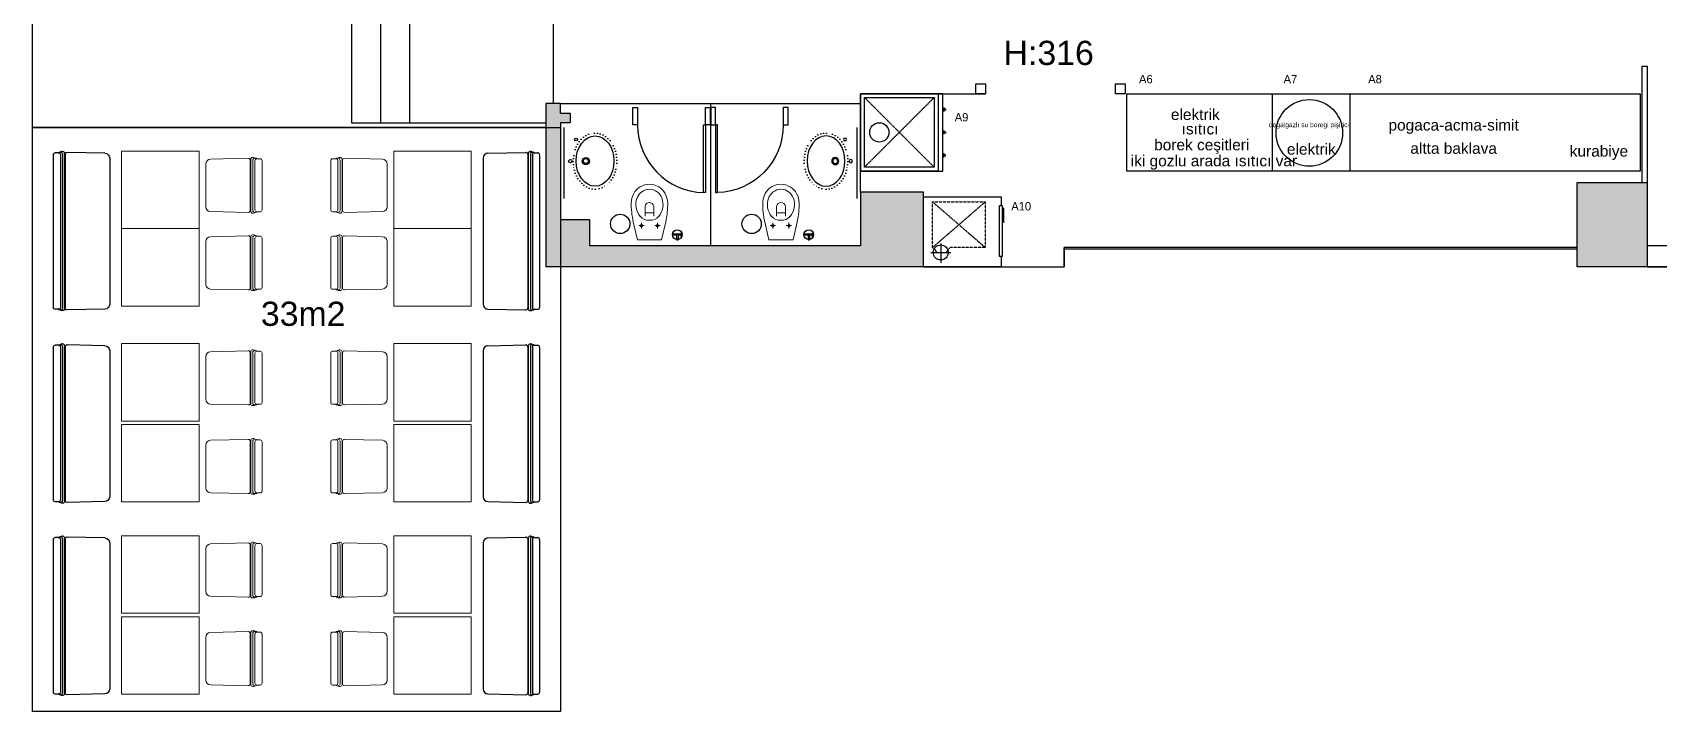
# Model space of a CAD drawing. Header units: millimetres. Extents: x 11638 to 14759, y -7017 to -5124.
# Drawn here: x 11638 to 13316, y -7017 to -6316 of the extents above; entities that cross this region are included whole.
import ezdxf
from ezdxf.enums import TextEntityAlignment as Align

# ---------------------------------------------------------------- set-up
doc = ezdxf.new("R2010")
doc.units = ezdxf.units.MM
doc.linetypes.add('ACAD_ISO07W100', pattern=[3, 0, -3])
doc.linetypes.add('DASHED', pattern=[0.375, 0.25, -0.125])
for name, color, linetype in [('0-HSL-SLD', 252, 'Continuous'), ('CIHAZ', 2, 'Continuous'), ('d-kapı', 253, 'Continuous'), ('S2000-002 Çizgi', 1, 'Continuous')]:
    doc.layers.add(name, color=color, linetype=linetype)
doc.layers.add('8-KBT-BEQ_banyodonati', color=4, linetype='Continuous', lineweight=18)
doc.layers.add('CİHAZ', color=6, linetype='Continuous', lineweight=15)
doc.styles.add('ATALAY', font='arial.ttf')
doc.styles.get("Standard").update_dxf_attribs({"font": 'arial.ttf'})
doc.styles.add('TAKSİM', font='GOTHIC.TTF', dxfattribs={"height": 20})

# ---------------------------------------------------------------- blocks, each defined once
blk = doc.blocks.new('dfgd')
at = {"color": 2}
for p, q in [((4495.9, 1815.5), (4451.8, 1815.5)), ((4446.8, 1810.6), (4445.9, 1771.5)), ((4500.9, 1810.6), (4501.9, 1771.5)), ((4445.2, 1767), (4445.2, 1766)), ((4445.9, 1764.8), (4445.9, 1764)), ((4446.6, 1762.7), (4446.6, 1762)), ((4500.7, 1769), (4447.2, 1769)), ((4499.9, 1769.5), (4447.9, 1769.5)), ((4500, 1766.8), (4447.9, 1766.8)), ((4499.3, 1764.7), (4448.6, 1764.7)), ((4501.3, 1762.7), (4501.3, 1762)), ((4502, 1764.8), (4502, 1764)), ((4502.7, 1767), (4502.7, 1766)), ((4446.6, 1762), (4446.6, 1759.2)), ((4499.3, 1757.2), (4448.6, 1757.2)), ((4501.3, 1762), (4501.3, 1759.2))]:
    blk.add_line(p, q, dxfattribs=at)
for centre, radius, start, end in [((4451.8, 1810.5), 5, 90, 178.6373), ((4495.9, 1810.5), 5, 1.3627, 90), ((4447.2, 1767), 2, 90, 180), ((4447.2, 1766), 2, 180, 231.1263), ((4447.9, 1771.5), 2, 180, 270), ((4447.9, 1764.8), 2, 90, 180), ((4447.9, 1764), 2, 180, 228.3292), ((4448.6, 1762.7), 2, 90, 180), ((4499.3, 1762.7), 2, 0, 90), ((4499.9, 1771.5), 2, 270, 0), ((4500, 1764.8), 2, 0, 90), ((4500.7, 1767), 2, 0, 90), ((4500, 1764), 2, 311.6708, 0), ((4500.7, 1766), 2, 308.8737, 0), ((4448.6, 1759.2), 2, 180, 270), ((4499.3, 1759.2), 2, 270, 0)]:
    blk.add_arc(centre, radius, start, end, dxfattribs=at)
blk = doc.blocks.new('dfsf')
at = {"color": 2}
for p, q in [((7742.8, -4832.8), (7742.8, -4983.8)), ((7747.7, -4827.8), (7786.8, -4826.9)), ((7788.8, -4828.9), (7788.8, -4987.7)), ((7789.3, -4828), (7789.3, -4988.4)), ((7791.3, -4826), (7792.3, -4826)), ((7791.5, -4828.8), (7791.5, -4987.7)), ((7793.5, -4826.8), (7794.4, -4826.8)), ((7793.6, -4829.4), (7793.6, -4987)), ((7795.6, -4827.4), (7796.3, -4827.4)), ((7796.3, -4827.4), (7799.1, -4827.4)), ((7801.1, -4829.4), (7801.1, -4987)), ((7747.7, -4988.8), (7786.8, -4989.7)), ((7791.3, -4990.4), (7792.3, -4990.4)), ((7793.5, -4989.7), (7794.4, -4989.7)), ((7795.6, -4989), (7796.3, -4989)), ((7796.3, -4989), (7799.1, -4989))]:
    blk.add_line(p, q, dxfattribs=at)
for centre, radius, start, end in [((7747.8, -4832.8), 5, 91.3627, 180), ((7786.8, -4828.9), 2, 0, 90), ((7791.3, -4828), 2, 90, 180), ((7793.5, -4828.8), 2, 90, 180), ((7792.3, -4828), 2, 38.8737, 90), ((7795.6, -4829.4), 2, 90, 180), ((7794.4, -4828.8), 2, 41.6708, 90), ((7799.1, -4829.4), 2, 0, 90), ((7747.8, -4983.8), 5, 180, 268.6373), ((7786.8, -4987.7), 2, 270, 0), ((7791.3, -4988.4), 2, 180, 270), ((7793.5, -4987.7), 2, 180, 270), ((7792.3, -4988.4), 2, 270, 321.1263), ((7795.6, -4987), 2, 180, 270), ((7794.4, -4987.7), 2, 270, 318.3292), ((7799.1, -4987), 2, 270, 0)]:
    blk.add_arc(centre, radius, start, end, dxfattribs=at)
blk = doc.blocks.new('45')
blk.add_lwpolyline([(-38.6, 22.5), (34.8, 22.5)])
at = {"color": 6}
for centre, radius in [((0, 16), 1.75), ((22.3, 10.1), 1.5)]:
    blk.add_circle(centre, radius, dxfattribs=at)
for radius in [3.68, 2.53]:
    blk.add_circle((0, 0), radius)
blk.add_ellipse((0, -9.5), major_axis=(-26, 0), ratio=0.75)
at = {"linetype": 'ACAD_ISO07W100'}
blk.add_open_spline([(-29, -9.5), (-29, -10.8), (-28.9, -12.1), (-28.2, -15.3), (-27.4, -17.1), (-25.4, -20.6), (-24.1, -22.2), (-21, -25.1), (-19.3, -26.4), (-14.8, -29), (-11.9, -30.2), (-5.7, -31.7), (-2.5, -32.1), (4, -31.9), (7.2, -31.4), (13.2, -29.7), (16.1, -28.4), (21.1, -25.2), (23.3, -23.2), (26.2, -19.3), (27.2, -17.5), (28.6, -13.8), (29, -11.8), (29, -7.9), (28.7, -5.9), (27.5, -2.1), (26.6, -0.3), (24.2, 3.1), (22.8, 4.6), (19.5, 7.3), (17.6, 8.5), (12.8, 10.9), (9.8, 11.8), (3.5, 13), (0.3, 13.1), (-6.1, 12.6), (-9.3, 12), (-15.1, 9.9), (-17.8, 8.5), (-22.5, 4.9), (-24.5, 2.8), (-27.1, -1.2), (-27.9, -3), (-28.8, -6.4), (-29, -7.9), (-29, -9.5)], degree=3, knots=[0, 0, 0, 0, 0.164719, 0.164719, 0.414012, 0.414012, 0.663305, 0.663305, 0.912598, 0.912598, 1.254872, 1.254872, 1.597146, 1.597146, 1.93942, 1.93942, 2.281694, 2.281694, 2.623968, 2.623968, 2.875421, 2.875421, 3.126874, 3.126874, 3.378327, 3.378327, 3.629781, 3.629781, 3.881234, 3.881234, 4.132687, 4.132687, 4.47402, 4.47402, 4.815353, 4.815353, 5.156685, 5.156685, 5.498018, 5.498018, 5.839351, 5.839351, 6.083122, 6.083122, 6.283185, 6.283185, 6.283185, 6.283185], dxfattribs=at)
blk = doc.blocks.new('yhyt')
at = {"layer": 'd-kapı'}
for points in [[(-69, 18), (-69, 0), (-74, 0), (-74, 18)], [(6, 18), (6, 0), (1, 0), (1, 18)], [(1, 0), (1, -70), (-1, -70), (-1, 0)]]:
    blk.add_lwpolyline(points, close=True, dxfattribs=at)
blk.add_arc((1, 0), 70, 180.0007, 268.3634, dxfattribs=at)
blk = doc.blocks.new('A$C01A966C1')
at = {"layer": '0-HSL-SLD'}
for p, q in [((68.4, 6), (64, 6)), ((68.2, 5), (64, 5)), ((68.2, 5.5), (68.2, 0)), ((68.2, 0.2), (69.7, 0.2)), ((71.9, 6), (69.5, 6)), ((69.7, 5.5), (69.7, 0)), ((71.9, 5), (69.7, 5)), ((72.6, 7.1), (73.3, 7.1)), ((72.7, 6), (72.6, 5.5)), ((72.6, 5.5), (72.7, 5)), ((72.6, 3.9), (73.3, 3.9)), ((72.7, 6), (72.7, 5)), ((72.9, 6.5), (72.8, 6.1)), ((72.8, 6.1), (72.8, 4.9)), ((72.8, 4.9), (72.9, 4.5)), ((73, 6.9), (72.9, 6.6)), ((72.9, 6.6), (72.9, 4.4)), ((72.9, 6.5), (72.9, 4.5)), ((72.9, 4.4), (73, 4.1)), ((73, 4.1), (73, 6.9)), ((73.2, 6.9), (73.2, 6)), ((73.2, 6.9), (73.3, 6.9)), ((73.2, 6), (73.2, 5.1)), ((73.2, 6), (73.3, 6)), ((73.2, 6), (73.3, 6)), ((73.2, 5.1), (73.3, 5.1)), ((73.2, 5), (73.2, 4.1)), ((73.2, 5), (73.3, 5)), ((73.2, 4.1), (73.3, 4.1)), ((73.3, 6.9), (73.3, 6)), ((73.3, 6.8), (73.3, 4.2)), ((73.3, 6), (73.3, 5.1)), ((73.3, 5), (73.3, 4.1))]:
    blk.add_line(p, q, dxfattribs=at)
for centre, radius in [((10, 16.5, -1), 10), ((69, 5.4), 5)]:
    blk.add_circle(centre, radius, dxfattribs=at)
blk.add_arc((69, 5.5), 0.75, 0, 180, dxfattribs=at)
at = {"layer": '0-HSL-SLD', "extrusion": (0, 0, -1)}
for centre, major_axis, ratio, start_param, end_param in [((71.9, 5.5), (0, -0.5), 0.1051, 3.141593, 6.283185), ((72.6, 5.5), (0, 1.6), 0.218637, 3.141593, 6.283185), ((73.3, 4.2), (0, 0.3), 0.085133, 1.570796, 3.141593)]:
    blk.add_ellipse(centre, major_axis=major_axis, ratio=ratio, start_param=start_param, end_param=end_param, dxfattribs=at)
at = {"layer": '0-HSL-SLD'}
blk.add_ellipse((73.3, 6.8), major_axis=(0, 0.3), ratio=0.085133, start_param=4.712389, end_param=6.283185, dxfattribs=at)
at = {"layer": '8-KBT-BEQ_banyodonati', "ltscale": 5}
for p, q in [((31.9, 17.5), (31.9, 11.9)), ((35.9, 27.8), (40.2, 27.8)), ((44.6, 27.8), (40.2, 27.8)), ((48.5, 17.5), (48.5, 11.9)), ((27.7, 0), (52.7, 0)), ((29.1, 14.7), (34.8, 14.7)), ((45.7, 14.7), (51.3, 14.7))]:
    blk.add_line(p, q, dxfattribs=at)
for points in [[(27.7, 0), (23.5, 18.8, -0.061372), (21.4, 38.3, -0.248727), (30.6, 54.9, -0.118626), (40.2, 57.5, -0.159571)], [(52.7, 0), (57, 18.8, 0.061372), (59, 38.3, 0.248727), (49.8, 54.9, 0.118626), (40.2, 57.5, 0.159571)], [(35.6, 24.5), (35.6, 34.8, -0.35096), (40.2, 38.5, -0.35096)], [(44.8, 24.5), (44.8, 34.8, 0.35096), (40.2, 38.5, 0.35096)]]:
    blk.add_lwpolyline(points, format="xyb", dxfattribs=at)
for centre in [(31.9, 14.7), (48.5, 14.7)]:
    blk.add_circle(centre, 1.29, dxfattribs=at)
for centre, radius, start, end in [((40.9, 38), 14.4, 92.6224, 160.2437), ((39.6, 38), 14.4, 19.7563, 87.3776), ((45.2, 36.5), 19, 160.2437, 219.9532), ((35.2, 36.5), 19, 320.0468, 19.7563), ((39.3, 31.6), 11.3, 219.9532, 274.4548), ((41.1, 31.6), 11.3, 265.5452, 320.0468)]:
    blk.add_arc(centre, radius, start, end, dxfattribs=at)
blk = doc.blocks.new('A$C030F66B1')
at = {"layer": 'S2000-002 Çizgi', "linetype": 'DASHED'}
for p, q in [((4, 83.6), (76, 11.6)), ((4, 11.6), (76, 83.6))]:
    blk.add_line(p, q, dxfattribs=at)
at = {"layer": 'S2000-002 Çizgi'}
for points in [[(0, 2.6), (80, 2.6), (80, 87.6), (0, 87.6)], [(0, 87.6), (80, 87.6), (80, 7.6), (0, 7.6)], [(4, 83.6), (76, 83.6), (76, 11.6), (4, 11.6)], [(0, 2.6), (80, 2.6), (80, 7.6), (0, 7.6)], [(18, 2.6), (14.7, 2.6), (14.7, 1.3), (18, 1.3)], [(17, 1.3), (15.7, 1.3), (15.7, 0), (17, 0)], [(38.4, 2.6), (41.6, 2.6), (41.6, 1.3), (38.4, 1.3)], [(39.3, 1.3), (40.7, 1.3), (40.7, 0), (39.3, 0)], [(62, 2.6), (65.3, 2.6), (65.3, 1.3), (62, 1.3)], [(63, 1.3), (64.3, 1.3), (64.3, 0), (63, 0)]]:
    blk.add_lwpolyline(points, close=True, dxfattribs=at)
blk.add_circle((40, 68.3), 9.94, dxfattribs=at)
blk = doc.blocks.new('A$C734D7A9C')
at = {"layer": 'CIHAZ', "color": 1}
for p, q in [((14.7, 75.3), (14.7, 54.8)), ((24.1, 65.1), (4, 65.1))]:
    blk.add_line(p, q, dxfattribs=at)
at = {"layer": 'CIHAZ', "color": 5, "linetype": 'DASHED'}
for p, q in [((67, 73.5), (19.8, 19.1)), ((19.8, 73.5), (67, 19.1))]:
    blk.add_line(p, q, dxfattribs=at)
at = {"layer": 'CIHAZ', "color": 5}
for points in [[(63.2, 1.8), (10.4, 1.8), (10.4, 4.3), (63.2, 4.3)], [(61.2, 1.8), (48.6, 1.8), (45.6, 0), (59.6, 0)]]:
    blk.add_lwpolyline(points, close=True, dxfattribs=at)
at = {"layer": 'CIHAZ', "color": 1}
blk.add_circle((14.7, 65.1), 7.76, dxfattribs=at)
at = {"layer": 'S2000-002 Çizgi', "linetype": 'DASHED'}
for p, q in [((19.8, 73.5), (67, 73.5)), ((67, 73.5), (67, 19.1)), ((19.8, 19.1), (19.8, 54.9)), ((67, 19.1), (19.8, 19.1))]:
    blk.add_line(p, q, dxfattribs=at)
at = {"layer": 'S2000-002 Çizgi'}
blk.add_lwpolyline([(10.4, 2.8), (0, 2.8), (0, 82.8), (72, 82.8), (72, 2.8), (63.2, 2.8)], dxfattribs=at)
at = {"layer": 'S2000-002 Çizgi', "linetype": 'DASHED'}
for centre, radius, start, end in [((11.6, 78.1), 9.4, 291.2079, 330.9566), ((11, 49.9), 10.2, 29.6907, 66.7752)]:
    blk.add_arc(centre, radius, start, end, dxfattribs=at)

msp = doc.modelspace()

# ---------------------------------------------------------------- hatches: boundary and pattern name
h = msp.add_hatch(color=256)
h.dxf.hatch_style = 1
h.paths.add_polyline_path([(12557.5, -6480.7), (12507.5, -6480.7), (12500, -6480.7), (12492.5, -6480.7), (12492.5, -6536), (12212.5, -6536), (12212.5, -6509), (12182.5, -6509), (12182.5, -6409), (12192.5, -6409), (12192.5, -6399), (12182.5, -6399), (12182.5, -6389), (12167.5, -6389), (12167.5, -6557.7), (12557.5, -6557.7)])
h = msp.add_hatch(color=256)
h.dxf.hatch_style = 1
h.paths.add_polyline_path([(13304.5, -6470.7), (13232.5, -6470.7), (13232.5, -6557.7), (13304.5, -6557.7)])

# ---------------------------------------------------------------- linework, layer by layer
for p, q in [((11637.5, -7017), (11637.5, -5123.7)), ((11966.7, -6249), (11966.7, -6409)), ((11996.7, -6249), (11996.7, -6409)), ((12026.7, -6249), (12026.7, -6409)), ((12175, -6279), (12175, -6389)), ((12917.5, -6379), (12917.5, -6459)), ((12997.5, -6379), (12997.5, -6459)), ((12182.5, -6389), (12167.5, -6389)), ((12167.5, -6389), (12167.5, -6557.7)), ((12182.5, -6399), (12182.5, -6389)), ((11966.7, -6409), (12167.5, -6409)), ((12182.5, -6399), (12192.5, -6399)), ((12192.5, -6409), (12182.5, -6409)), ((12182.5, -6409), (12182.5, -6509)), ((12192.5, -6399), (12192.5, -6409)), ((12167.5, -6414), (11637.5, -6414)), ((13232.5, -6557.7), (13232.5, -6470.7)), ((13232.5, -6470.7), (13304.5, -6470.7)), ((13304.5, -6470.7), (13304.5, -6557.7)), ((12507.5, -6480.7), (12492.5, -6480.7)), ((12492.5, -6480.7), (12492.5, -6536)), ((12557.5, -6480.7), (12507.5, -6480.7)), ((12557.5, -6557.7), (12557.5, -6480.7)), ((12182.5, -6509), (12212.5, -6509)), ((12212.5, -6509), (12212.5, -6536)), ((12492.5, -6536), (12212.5, -6536)), ((12557.5, -6557.7), (12167.5, -6557.7)), ((12182.5, -6557.7), (12182.5, -7017)), ((13864.5, -6557.7), (13232.5, -6557.7)), ((12182.5, -7017), (11637.5, -7017))]:
    msp.add_line(p, q)
at = {"color": 4}
for p, q in [((13299.5, -6470.7), (13299.5, -6350.7)), ((13299.5, -6350.7), (13304.5, -6350.7)), ((13304.5, -6350.7), (13304.5, -6470.7)), ((13232.5, -6537.7), (12702.5, -6537.7)), ((13232.5, -6539.7), (12702.5, -6539.7))]:
    msp.add_line(p, q, dxfattribs=at)
at = {"color": 1}
for p, q in [((12492.5, -6480.7), (12492.5, -6379)), ((12492.5, -6379), (12621.5, -6379)), ((12182.5, -6389), (12492.5, -6389)), ((12337.5, -6389), (12337.5, -6536)), ((12702.5, -6557.7), (12702.5, -6537.7)), ((12702.5, -6537.7), (12702.5, -6557.7)), ((12557.5, -6557.7), (12702.5, -6557.7))]:
    msp.add_line(p, q, dxfattribs=at)
for points in [[(12611.5, -6369), (12621.5, -6369), (12621.5, -6379), (12611.5, -6379)], [(12755.5, -6369), (12765.5, -6369), (12765.5, -6379), (12755.5, -6379)], [(11637.5, -6414), (12182.5, -6414), (12182.5, -7017), (11637.5, -7017)]]:
    msp.add_lwpolyline(points, close=True, dxfattribs=at)
for points in [[(12767.5, -6379), (13297.5, -6379), (13297.5, -6459), (12767.5, -6459)], [(13304.5, -6557.7), (13864.5, -6557.7), (13864.5, -6536.1), (13304.5, -6536.1)]]:
    msp.add_lwpolyline(points, close=True)
msp.add_circle((12955.8, -6419.5), 34.4)
at = {"layer": 'CİHAZ'}
for points in [[(11729.5, -6438.4), (11809.5, -6438.4), (11809.5, -6518.4), (11729.5, -6518.4)], [(12090.5, -6438.4), (12010.5, -6438.4), (12010.5, -6518.4), (12090.5, -6518.4)], [(11729.5, -6518.4), (11809.5, -6518.4), (11809.5, -6598.4), (11729.5, -6598.4)], [(12090.5, -6518.4), (12010.5, -6518.4), (12010.5, -6598.4), (12090.5, -6598.4)], [(11729.5, -6637.1), (11809.5, -6637.1), (11809.5, -6717.1), (11729.5, -6717.1)], [(12090.5, -6637.1), (12010.5, -6637.1), (12010.5, -6717.1), (12090.5, -6717.1)], [(11729.5, -6720.7), (11809.5, -6720.7), (11809.5, -6800.7), (11729.5, -6800.7)], [(12090.5, -6720.7), (12010.5, -6720.7), (12010.5, -6800.7), (12090.5, -6800.7)], [(11729.5, -6835.6), (11809.5, -6835.6), (11809.5, -6915.6), (11729.5, -6915.6)], [(12090.5, -6835.6), (12010.5, -6835.6), (12010.5, -6915.6), (12090.5, -6915.6)], [(11729.5, -6919.3), (11809.5, -6919.3), (11809.5, -6999.3), (11729.5, -6999.3)], [(12090.5, -6919.3), (12010.5, -6919.3), (12010.5, -6999.3), (12090.5, -6999.3)]]:
    msp.add_lwpolyline(points, close=True, dxfattribs=at)

# ---------------------------------------------------------------- block references
at = {"color": 0}
for name, p in [('yhyt', (12331.3, -6411.2)), ('A$C01A966C1', (12234.3, -6530)), ('A$C01A966C1', (12370, -6530))]:
    msp.add_blockref(name, p, dxfattribs=at)
at = {"color": 0, "xscale": -1}
msp.add_blockref('yhyt', (12343.7, -6411.2), dxfattribs=at)
at = {"color": 0, "rotation": 89.99999999999999}
msp.add_blockref('45', (12208.8, -6448.6), dxfattribs=at)
at = {"color": 0, "xscale": -1, "rotation": 270}
msp.add_blockref('45', (12466.3, -6448.6), dxfattribs=at)
at = {"xscale": -1}
for p in [(19460, -1612.7), (19460, -1811.5), (19460, -2010)]:
    msp.add_blockref('dfsf', p, dxfattribs=at)
for p in [(4360, -1612.7), (4360, -1811.5), (4360, -2010)]:
    msp.add_blockref('dfsf', p)
at = {"layer": 'CİHAZ', "rotation": 90.00000000000001}
for p in [(13631.8, -10947.6), (13631.8, -11027.6), (13631.8, -11146.4), (13631.8, -11237.9), (13631.8, -11344.9), (13631.8, -11436.4)]:
    msp.add_blockref('dfgd', p, dxfattribs=at)
at = {"layer": 'CİHAZ', "xscale": -1, "rotation": 270}
for p in [(10188.2, -10947.6), (10188.2, -11027.6), (10188.2, -11146.4), (10188.2, -11237.9), (10188.2, -11344.9), (10188.2, -11436.4)]:
    msp.add_blockref('dfgd', p, dxfattribs=at)
at = {"layer": 'S2000-002 Çizgi'}
for name, p, rotation in [('A$C030F66B1', (12580.1, -6459), 90), ('A$C734D7A9C', (12640.3, -6557.7), 89.99999999999999)]:
    msp.add_blockref(name, p, dxfattribs=dict(at, rotation=rotation))

# ---------------------------------------------------------------- texts
at = {"style": 'TAKSİM'}
for s, p in [('A6', (12787, -6368.3)), ('A7', (12936.3, -6368.3)), ('A8', (13023.6, -6368.3)), ('A9', (12596.7, -6407.6)), ('A10', (12658.3, -6499.6))]:
    msp.add_text(s, height=8.64, dxfattribs=at).set_placement(p, align=Align.CENTER)
at = {"color": 1, "char_height": 25, "attachment_point": 1}
for s, insert in [('H:316', (12640.1, -6324.4)), ('33m2', (11873.3, -6593.8))]:
    msp.add_mtext_dynamic_manual_height_columns(s, width=202.091, gutter_width=12.5, heights=[0], dxfattribs=dict(at, insert=insert))
at = {"layer": 'CİHAZ', "style": 'ATALAY'}
for s, height, p in [('elektrik', 11.41, (12838.1, -6406.2)), ('ısıtıcı', 11.41, (12843, -6421.1)), ('dogalgazlı su boregi pişirici', 4.925, (12955.4, -6413.6)), ('pogaca-acma-simit', 11.406, (13104.8, -6417.1)), ('borek ceşitleri', 11.406, (12844.7, -6437.5)), ('altta baklava', 11.406, (13104.8, -6441.1)), ('iki gozlu arada ısıtıcı var', 11.406, (12857.3, -6454)), ('elektrik', 11.41, (12957.9, -6442)), ('kurabiye', 11.41, (13254.8, -6444))]:
    msp.add_text(s, height=height, dxfattribs=at).set_placement(p, align=Align.CENTER)

doc.saveas('drawing.dxf')
